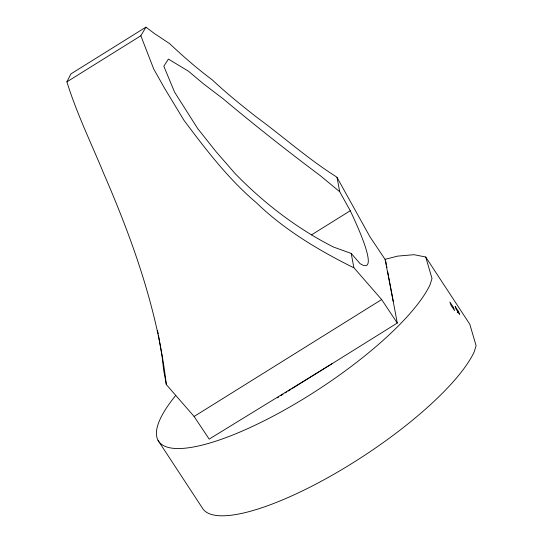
<?xml version="1.0" encoding="UTF-8"?>
<svg xmlns="http://www.w3.org/2000/svg" width="543" height="543" viewBox="0 0 543 543"><rect width="100%" height="100%" fill="white"/><g stroke="black" fill="none" stroke-linecap="round" stroke-linejoin="round"><path stroke-width="0.81" d="M331.929 363.79L209.17 439.117L194.109 416.467L166.328 384.6L166.233 383.725C157.606 309.768 132.254 238.927 102.634 171.031L101.602 168.378C89.541 139.687 76.129 111.634 66.898 81.857L70.868 73.943L145.924 27.15L154.375 33.51L169.688 43.684C183.256 56.492 197.367 68.737 212.313 79.916C226.485 93.24 241.649 105.471 256.975 117.437C283.466 136.924 308.105 158.929 335.974 176.556L337.033 177.425L369.939 236.775L385.062 259.337L393.234 301.406M66.898 81.857L140.834 35.763L145.924 27.15M457.254 312.632L458.659 311.716L455.177 306.469L456.066 309.096L459.548 314.343L458.659 311.716M311.451 234.915L350.249 210.732L339.694 191.686L337.033 177.425M194.109 416.467L381.641 299.553L397.272 323.051L292.399 388.435M277.303 397.849L278.742 396.953M280.894 395.609L283.052 394.266M285.211 392.922L286.643 392.019M288.082 391.123L290.96 389.331M385.062 259.337L397.632 256.12L413.956 254.694L425.712 256.995L469.81 324.259L476.102 345.735L474.175 351.932A163.443 44.309 -33.2 0 1 333.219 474.623A163.443 44.309 -33.2 0 1 202.105 507.617L158.006 440.346M350.249 210.732A200.876 21.598 58.1 0 1 360.118 263.654L351.206 253.425L333.436 247.024C296.654 228.352 263.803 203.048 235.085 173.543L216.066 151.687L197.652 128.508L174.547 92.066L163.823 66.212L168.398 59.078L188.509 71.235L203.408 83.771L223.356 98.975C254.877 125.385 287.172 150.879 320.099 175.511L339.694 191.686M381.641 299.553L353.86 267.685L352.902 267.346C318.117 249.956 284.376 229.859 256.282 202.648C228.243 178.905 205.912 149.542 183.975 120.322L164.59 88.285L153.73 69.029L140.834 35.763M425.712 256.995L432.004 278.471L430.076 284.668A163.443 44.309 -33.2 0 1 242.748 430.837A163.443 44.309 -33.2 0 1 175.796 395.365M157.524 330.585L158.244 333.897M385.72 261.102L386.338 264.387M386.643 266.036L386.949 267.679M387.716 271.792L388.483 275.905M388.788 277.548L397.272 323.051M351.206 253.425L353.86 267.685M166.328 384.6L163.674 370.346L162.031 356.099L158.522 335.513M453.568 307.582L449.896 302.044L450.866 305.023L454.545 310.562L453.568 307.582"/></g></svg>
